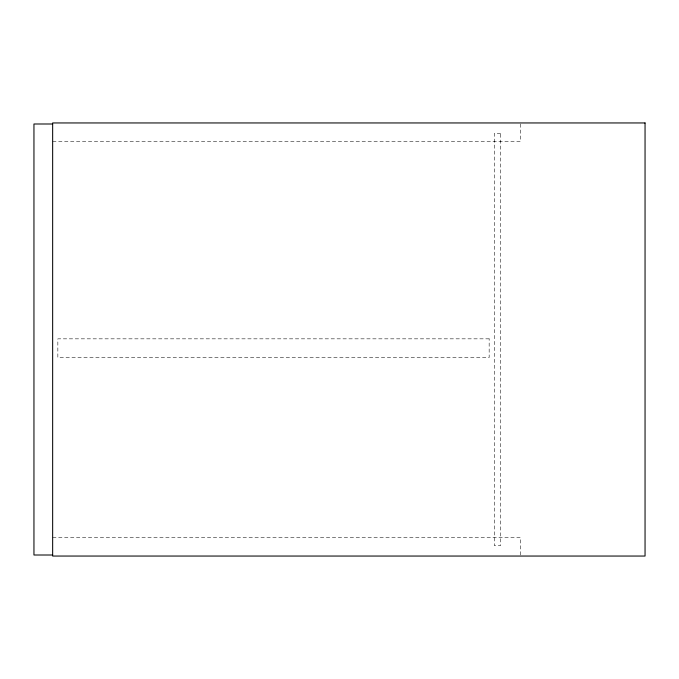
<?xml version="1.0" encoding="UTF-8"?>
<svg xmlns="http://www.w3.org/2000/svg" width="679" height="679" viewBox="0 0 679 679"><rect width="100%" height="100%" fill="white"/><g stroke="black" fill="none" stroke-linecap="round" stroke-linejoin="round"><path stroke-width="0.51" stroke-dasharray="3.4 2.55" d="M52.656 141.656L520.335 141.656L520.335 122.95M52.656 537.344L520.335 537.344L520.335 555.006M500.593 133.347L494.354 133.347L494.354 545.653L500.593 545.653L500.593 133.347M489.16 338.838L57.851 338.838L57.851 357.544L489.16 357.544L489.16 338.838"/><path stroke-width="1.02" d="M52.656 123.994L33.95 123.994L33.95 555.006L52.656 555.006M645.05 122.95L52.656 122.95L52.656 556.05L645.05 556.05L645.05 122.95"/></g></svg>
